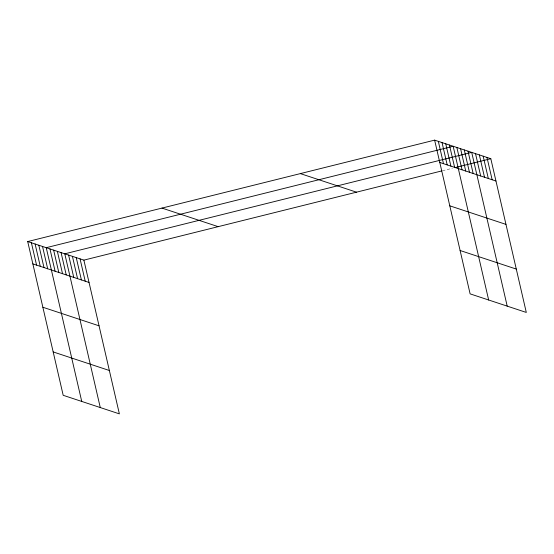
<?xml version="1.0" encoding="UTF-8"?>
<svg xmlns="http://www.w3.org/2000/svg" width="554" height="554" viewBox="0 0 554 554"><rect width="100%" height="100%" fill="white"/><g stroke="black" fill="none" stroke-linecap="round" stroke-linejoin="round"><path stroke-width="0.42" stroke-dasharray="2.77 2.08" d="M442.431 170.757L452.438 168.264"/><path stroke-width="0.83" d="M27.7 241.558L83.883 260.131L119.373 413.866L63.191 395.3L27.7 241.558L434.627 140.134L490.809 158.7L526.3 312.442L470.117 293.869L434.627 140.134M83.883 260.131L441.593 170.964M454.945 167.64L490.809 158.7M439.779 162.454L495.962 181.026M449.793 205.825L505.975 224.391M300.337 173.603L356.52 192.176M460.104 250.505L516.286 269.071M161.983 208.089L218.165 226.655M32.852 263.884L89.035 282.45M42.866 307.248L99.048 325.821M53.184 351.928L109.36 370.501M486.987 157.44L492.139 179.759M483.164 156.173L488.316 178.499M479.349 154.912L484.501 177.238M475.526 153.652L480.678 175.971M507.201 306.127L471.703 152.385L64.783 253.815L100.274 407.557M467.998 151.166L473.151 173.485M464.287 149.94L469.446 172.259M460.582 148.714L465.734 171.034M456.87 147.489L462.029 169.808M488.656 299.998L453.165 146.263L46.238 247.686L81.736 401.428M449.46 145.037L454.612 167.356M445.748 143.811L450.901 166.131M442.044 142.586L447.196 164.905M438.332 141.36L443.484 163.679M80.06 258.863L85.212 281.19M76.244 257.603L81.396 279.929M72.422 256.343L77.574 278.662M68.599 255.075L73.751 277.402M61.072 252.589L66.224 274.916M57.367 251.364L62.519 273.69M53.655 250.138L58.807 272.464M49.95 248.912L55.102 271.238M42.533 246.461L47.686 268.787M38.822 245.235L43.981 267.561M35.117 244.009L40.269 266.336M31.405 242.784L36.564 265.11"/></g></svg>
